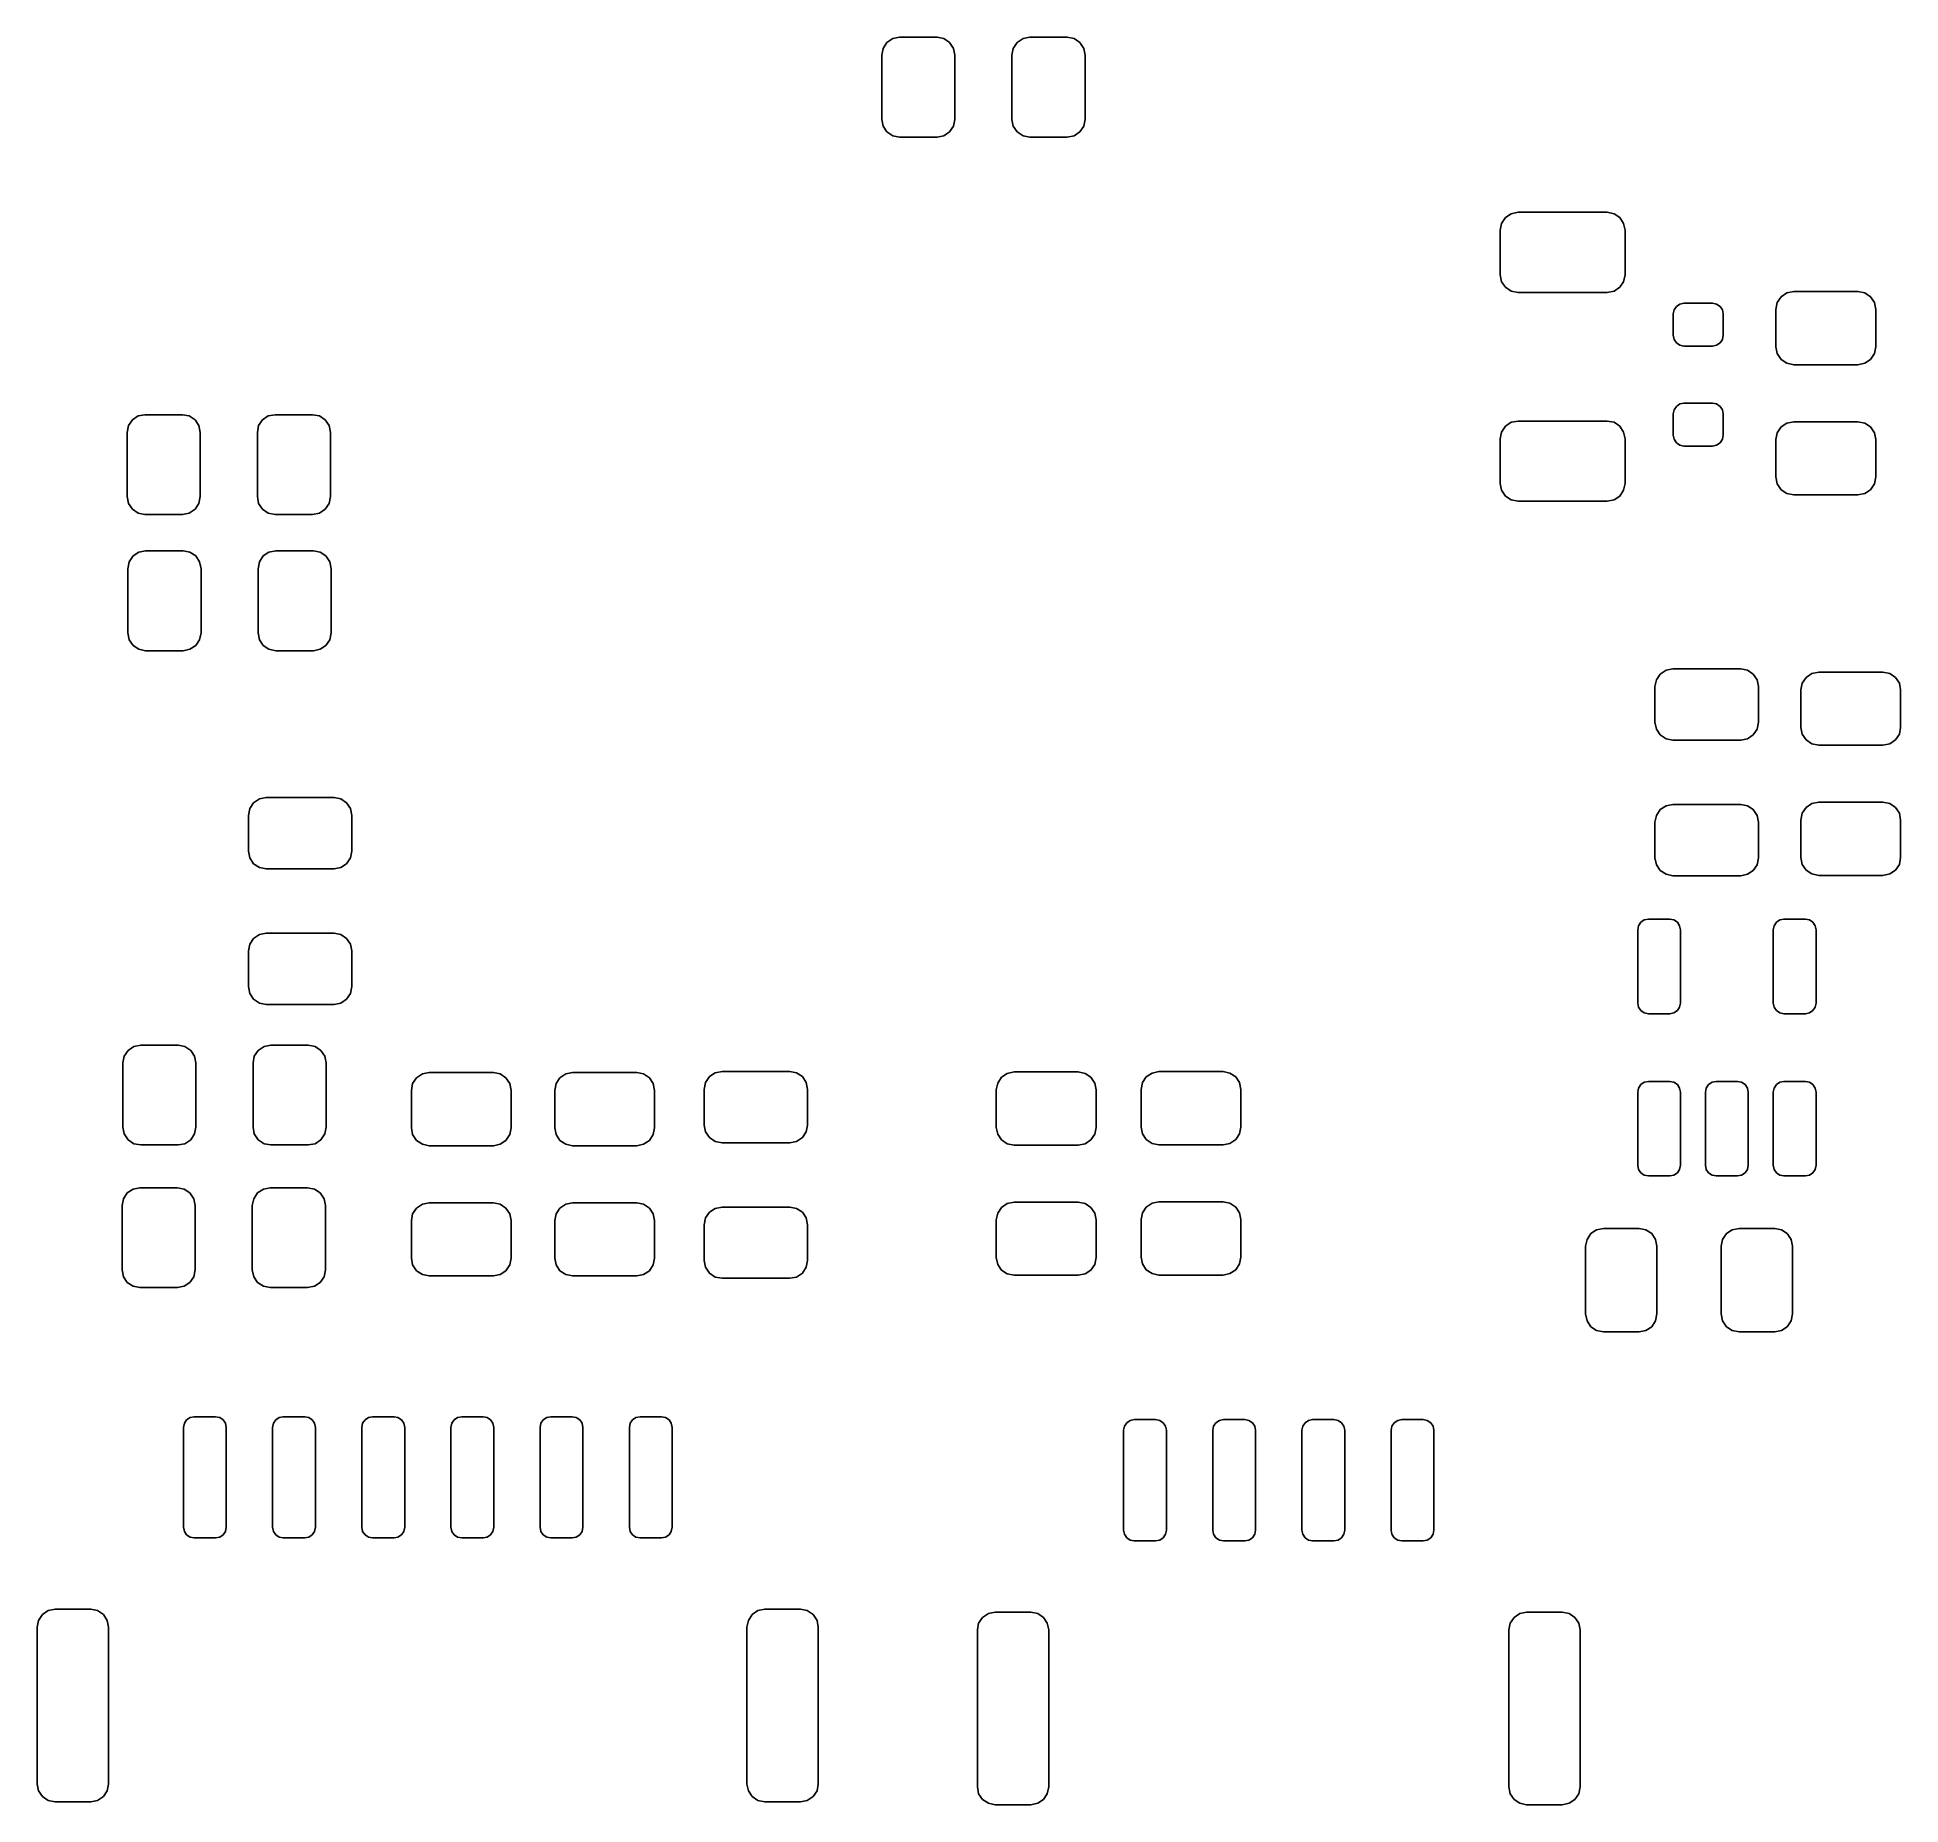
# Model space of a CAD drawing. Extents: x 4.87 to 5.9, y -4.91 to -3.94.
import ezdxf

# ---------------------------------------------------------------- set-up
doc = ezdxf.new("R2010")
doc.units = 0
doc.header["$MEASUREMENT"] = 0
doc.layers.add('BLACK', color=7, linetype='CONTINUOUS')

msp = doc.modelspace()

# ---------------------------------------------------------------- linework, layer by layer
at = {"layer": 'BLACK', "linetype": 'CONTINUOUS'}
for p, q in [((5.3409, -3.9393), (5.3447, -3.9386)), ((5.3447, -3.9386), (5.3654, -3.9386)), ((5.3654, -3.9386), (5.3691, -3.9393)), ((5.4128, -3.9393), (5.4165, -3.9386)), ((5.4165, -3.9386), (5.4372, -3.9386)), ((5.4372, -3.9386), (5.441, -3.9393)), ((5.3348, -3.9484), (5.3356, -3.9447)), ((5.3348, -3.9839), (5.3348, -3.9484)), ((5.3356, -3.9447), (5.3377, -3.9415)), ((5.3377, -3.9415), (5.3409, -3.9393)), ((5.3691, -3.9393), (5.3723, -3.9415)), ((5.3723, -3.9415), (5.3744, -3.9447)), ((5.3744, -3.9447), (5.3752, -3.9484)), ((5.3752, -3.9484), (5.3752, -3.9839)), ((5.4067, -3.9484), (5.4074, -3.9447)), ((5.4067, -3.9839), (5.4067, -3.9484)), ((5.4074, -3.9447), (5.4096, -3.9415)), ((5.4096, -3.9415), (5.4128, -3.9393)), ((5.441, -3.9393), (5.4442, -3.9415)), ((5.4442, -3.9415), (5.4463, -3.9447)), ((5.4463, -3.9447), (5.447, -3.9484)), ((5.447, -3.9484), (5.447, -3.9839)), ((5.3356, -3.9876), (5.3348, -3.9839)), ((5.3377, -3.9908), (5.3356, -3.9876)), ((5.3744, -3.9876), (5.3723, -3.9908)), ((5.3752, -3.9839), (5.3744, -3.9876)), ((5.4074, -3.9876), (5.4067, -3.9839)), ((5.4096, -3.9908), (5.4074, -3.9876)), ((5.4463, -3.9876), (5.4442, -3.9908)), ((5.447, -3.9839), (5.4463, -3.9876)), ((5.3409, -3.993), (5.3377, -3.9908)), ((5.3447, -3.9937), (5.3409, -3.993)), ((5.3654, -3.9937), (5.3447, -3.9937)), ((5.3691, -3.993), (5.3654, -3.9937)), ((5.3723, -3.9908), (5.3691, -3.993)), ((5.4128, -3.993), (5.4096, -3.9908)), ((5.4165, -3.9937), (5.4128, -3.993)), ((5.4372, -3.9937), (5.4165, -3.9937)), ((5.441, -3.993), (5.4372, -3.9937)), ((5.4442, -3.9908), (5.441, -3.993)), ((5.6762, -4.0451), (5.6769, -4.0413)), ((5.6769, -4.0413), (5.6791, -4.0381)), ((5.6791, -4.0381), (5.6823, -4.036)), ((5.6823, -4.036), (5.686, -4.0352)), ((5.686, -4.0352), (5.7352, -4.0352)), ((5.7352, -4.0352), (5.739, -4.036)), ((5.739, -4.036), (5.7422, -4.0381)), ((5.7422, -4.0381), (5.7443, -4.0413)), ((5.7443, -4.0413), (5.7451, -4.0451)), ((5.6762, -4.0697), (5.6762, -4.0451)), ((5.7451, -4.0451), (5.7451, -4.0697)), ((5.6769, -4.0735), (5.6762, -4.0697)), ((5.7451, -4.0697), (5.7443, -4.0735)), ((5.6791, -4.0766), (5.6769, -4.0735)), ((5.6823, -4.0788), (5.6791, -4.0766)), ((5.686, -4.0795), (5.6823, -4.0788)), ((5.7352, -4.0795), (5.686, -4.0795)), ((5.739, -4.0788), (5.7352, -4.0795)), ((5.7422, -4.0766), (5.739, -4.0788)), ((5.7443, -4.0735), (5.7422, -4.0766)), ((5.8291, -4.085), (5.8312, -4.0818)), ((5.8312, -4.0818), (5.8344, -4.0797)), ((5.8344, -4.0797), (5.8382, -4.0789)), ((5.8382, -4.0789), (5.8736, -4.0789)), ((5.8736, -4.0789), (5.8774, -4.0797)), ((5.8774, -4.0797), (5.8806, -4.0818)), ((5.8806, -4.0818), (5.8827, -4.085)), ((5.7717, -4.0913), (5.7721, -4.0891)), ((5.7717, -4.1031), (5.7717, -4.0913)), ((5.7721, -4.0891), (5.7734, -4.0872)), ((5.7734, -4.0872), (5.7753, -4.0859)), ((5.7753, -4.0859), (5.7776, -4.0854)), ((5.7776, -4.0854), (5.7933, -4.0854)), ((5.7933, -4.0854), (5.7956, -4.0859)), ((5.7956, -4.0859), (5.7975, -4.0872)), ((5.7975, -4.0872), (5.7988, -4.0891)), ((5.7988, -4.0891), (5.7992, -4.0913)), ((5.7992, -4.0913), (5.7992, -4.1031)), ((5.8283, -4.0888), (5.8291, -4.085)), ((5.8283, -4.1094), (5.8283, -4.0888)), ((5.8827, -4.085), (5.8835, -4.0888)), ((5.8835, -4.0888), (5.8835, -4.1094)), ((5.7721, -4.1054), (5.7717, -4.1031)), ((5.7992, -4.1031), (5.7988, -4.1054)), ((5.7734, -4.1073), (5.7721, -4.1054)), ((5.7753, -4.1086), (5.7734, -4.1073)), ((5.7776, -4.1091), (5.7753, -4.1086)), ((5.7933, -4.1091), (5.7776, -4.1091)), ((5.7956, -4.1086), (5.7933, -4.1091)), ((5.7975, -4.1073), (5.7956, -4.1086)), ((5.7988, -4.1054), (5.7975, -4.1073)), ((5.8291, -4.1132), (5.8283, -4.1094)), ((5.8312, -4.1164), (5.8291, -4.1132)), ((5.8827, -4.1132), (5.8806, -4.1164)), ((5.8835, -4.1094), (5.8827, -4.1132)), ((5.8344, -4.1185), (5.8312, -4.1164)), ((5.8382, -4.1193), (5.8344, -4.1185)), ((5.8736, -4.1193), (5.8382, -4.1193)), ((5.8774, -4.1185), (5.8736, -4.1193)), ((5.8806, -4.1164), (5.8774, -4.1185)), ((5.7717, -4.1465), (5.7721, -4.1442)), ((5.7721, -4.1442), (5.7734, -4.1423)), ((5.7734, -4.1423), (5.7753, -4.141)), ((5.7753, -4.141), (5.7776, -4.1406)), ((5.7776, -4.1406), (5.7933, -4.1406)), ((5.7933, -4.1406), (5.7956, -4.141)), ((5.7956, -4.141), (5.7975, -4.1423)), ((5.7975, -4.1423), (5.7988, -4.1442)), ((5.7988, -4.1442), (5.7992, -4.1465)), ((4.9183, -4.1567), (4.9191, -4.1529)), ((4.9191, -4.1529), (4.9212, -4.1497)), ((4.9212, -4.1497), (4.9244, -4.1476)), ((4.9244, -4.1476), (4.9281, -4.1469)), ((4.9281, -4.1469), (4.9488, -4.1469)), ((4.9488, -4.1469), (4.9526, -4.1476)), ((4.9526, -4.1476), (4.9558, -4.1497)), ((4.9558, -4.1497), (4.9579, -4.1529)), ((4.9579, -4.1529), (4.9587, -4.1567)), ((4.9902, -4.1567), (4.9909, -4.1529)), ((4.9909, -4.1529), (4.993, -4.1497)), ((4.993, -4.1497), (4.9962, -4.1476)), ((4.9962, -4.1476), (5, -4.1469)), ((5, -4.1469), (5.0207, -4.1469)), ((5.0207, -4.1469), (5.0244, -4.1476)), ((5.0244, -4.1476), (5.0276, -4.1497)), ((5.0276, -4.1497), (5.0298, -4.1529)), ((5.0298, -4.1529), (5.0305, -4.1567)), ((5.6769, -4.1565), (5.6791, -4.1533)), ((5.6791, -4.1533), (5.6823, -4.1511)), ((5.6823, -4.1511), (5.686, -4.1504)), ((5.686, -4.1504), (5.7352, -4.1504)), ((5.7352, -4.1504), (5.739, -4.1511)), ((5.739, -4.1511), (5.7422, -4.1533)), ((5.7422, -4.1533), (5.7443, -4.1565)), ((5.7717, -4.1583), (5.7717, -4.1465)), ((5.7992, -4.1465), (5.7992, -4.1583)), ((5.8291, -4.1569), (5.8312, -4.1537)), ((5.8312, -4.1537), (5.8344, -4.1515)), ((5.8344, -4.1515), (5.8382, -4.1508)), ((5.8382, -4.1508), (5.8736, -4.1508)), ((5.8736, -4.1508), (5.8774, -4.1515)), ((5.8774, -4.1515), (5.8806, -4.1537)), ((5.8806, -4.1537), (5.8827, -4.1569)), ((4.9183, -4.1921), (4.9183, -4.1567)), ((4.9587, -4.1567), (4.9587, -4.1921)), ((4.9902, -4.1921), (4.9902, -4.1567)), ((5.0305, -4.1567), (5.0305, -4.1921)), ((5.6762, -4.1602), (5.6769, -4.1565)), ((5.6762, -4.1848), (5.6762, -4.1602)), ((5.7443, -4.1565), (5.7451, -4.1602)), ((5.7451, -4.1602), (5.7451, -4.1848)), ((5.7721, -4.1605), (5.7717, -4.1583)), ((5.7734, -4.1624), (5.7721, -4.1605)), ((5.7753, -4.1637), (5.7734, -4.1624)), ((5.7776, -4.1642), (5.7753, -4.1637)), ((5.7933, -4.1642), (5.7776, -4.1642)), ((5.7956, -4.1637), (5.7933, -4.1642)), ((5.7975, -4.1624), (5.7956, -4.1637)), ((5.7988, -4.1605), (5.7975, -4.1624)), ((5.7992, -4.1583), (5.7988, -4.1605)), ((5.8283, -4.1606), (5.8291, -4.1569)), ((5.8283, -4.1813), (5.8283, -4.1606)), ((5.8827, -4.1569), (5.8835, -4.1606)), ((5.8835, -4.1606), (5.8835, -4.1813)), ((5.6769, -4.1886), (5.6762, -4.1848)), ((5.7451, -4.1848), (5.7443, -4.1886)), ((5.8291, -4.1851), (5.8283, -4.1813)), ((5.8312, -4.1883), (5.8291, -4.1851)), ((5.8827, -4.1851), (5.8806, -4.1883)), ((5.8835, -4.1813), (5.8827, -4.1851)), ((4.9191, -4.1959), (4.9183, -4.1921)), ((4.9212, -4.1991), (4.9191, -4.1959)), ((4.9579, -4.1959), (4.9558, -4.1991)), ((4.9587, -4.1921), (4.9579, -4.1959)), ((4.9909, -4.1959), (4.9902, -4.1921)), ((4.993, -4.1991), (4.9909, -4.1959)), ((5.0298, -4.1959), (5.0276, -4.1991)), ((5.0305, -4.1921), (5.0298, -4.1959)), ((5.6791, -4.1918), (5.6769, -4.1886)), ((5.6823, -4.1939), (5.6791, -4.1918)), ((5.686, -4.1947), (5.6823, -4.1939)), ((5.7352, -4.1947), (5.686, -4.1947)), ((5.739, -4.1939), (5.7352, -4.1947)), ((5.7422, -4.1918), (5.739, -4.1939)), ((5.7443, -4.1886), (5.7422, -4.1918)), ((5.8344, -4.1904), (5.8312, -4.1883)), ((5.8382, -4.1911), (5.8344, -4.1904)), ((5.8736, -4.1911), (5.8382, -4.1911)), ((5.8774, -4.1904), (5.8736, -4.1911)), ((5.8806, -4.1883), (5.8774, -4.1904)), ((4.9244, -4.2012), (4.9212, -4.1991)), ((4.9281, -4.202), (4.9244, -4.2012)), ((4.9488, -4.202), (4.9281, -4.202)), ((4.9526, -4.2012), (4.9488, -4.202)), ((4.9558, -4.1991), (4.9526, -4.2012)), ((4.9962, -4.2012), (4.993, -4.1991)), ((5, -4.202), (4.9962, -4.2012)), ((5.0207, -4.202), (5, -4.202)), ((5.0244, -4.2012), (5.0207, -4.202)), ((5.0276, -4.1991), (5.0244, -4.2012)), ((4.9195, -4.2281), (4.9216, -4.2249)), ((4.9216, -4.2249), (4.9248, -4.2228)), ((4.9248, -4.2228), (4.9285, -4.222)), ((4.9285, -4.222), (4.9492, -4.222)), ((4.9492, -4.222), (4.953, -4.2228)), ((4.953, -4.2228), (4.9562, -4.2249)), ((4.9562, -4.2249), (4.9583, -4.2281)), ((4.9913, -4.2281), (4.9934, -4.2249)), ((4.9934, -4.2249), (4.9966, -4.2228)), ((4.9966, -4.2228), (5.0004, -4.222)), ((5.0004, -4.222), (5.0211, -4.222)), ((5.0211, -4.222), (5.0248, -4.2228)), ((5.0248, -4.2228), (5.028, -4.2249)), ((5.028, -4.2249), (5.0302, -4.2281)), ((4.9187, -4.2319), (4.9195, -4.2281)), ((4.9187, -4.2673), (4.9187, -4.2319)), ((4.9583, -4.2281), (4.9591, -4.2319)), ((4.9591, -4.2319), (4.9591, -4.2673)), ((4.9906, -4.2319), (4.9913, -4.2281)), ((4.9906, -4.2673), (4.9906, -4.2319)), ((5.0302, -4.2281), (5.0309, -4.2319)), ((5.0309, -4.2319), (5.0309, -4.2673)), ((4.9195, -4.2711), (4.9187, -4.2673)), ((4.9591, -4.2673), (4.9583, -4.2711)), ((4.9913, -4.2711), (4.9906, -4.2673)), ((5.0309, -4.2673), (5.0302, -4.2711)), ((4.9216, -4.2743), (4.9195, -4.2711)), ((4.9248, -4.2764), (4.9216, -4.2743)), ((4.9285, -4.2772), (4.9248, -4.2764)), ((4.9492, -4.2772), (4.9285, -4.2772)), ((4.953, -4.2764), (4.9492, -4.2772)), ((4.9562, -4.2743), (4.953, -4.2764)), ((4.9583, -4.2711), (4.9562, -4.2743)), ((4.9934, -4.2743), (4.9913, -4.2711)), ((4.9966, -4.2764), (4.9934, -4.2743)), ((5.0004, -4.2772), (4.9966, -4.2764)), ((5.0211, -4.2772), (5.0004, -4.2772)), ((5.0248, -4.2764), (5.0211, -4.2772)), ((5.028, -4.2743), (5.0248, -4.2764)), ((5.0302, -4.2711), (5.028, -4.2743)), ((5.7645, -4.2901), (5.7677, -4.288)), ((5.7677, -4.288), (5.7715, -4.2872)), ((5.7715, -4.2872), (5.8089, -4.2872)), ((5.8089, -4.2872), (5.8126, -4.288)), ((5.8126, -4.288), (5.8158, -4.2901)), ((5.8482, -4.2897), (5.852, -4.289)), ((5.852, -4.289), (5.8874, -4.289)), ((5.8874, -4.289), (5.8912, -4.2897)), ((5.7616, -4.297), (5.7624, -4.2933)), ((5.7616, -4.3167), (5.7616, -4.297)), ((5.7624, -4.2933), (5.7645, -4.2901)), ((5.8158, -4.2901), (5.818, -4.2933)), ((5.818, -4.2933), (5.8187, -4.297)), ((5.8187, -4.297), (5.8187, -4.3167)), ((5.8421, -4.2988), (5.8429, -4.2951)), ((5.8421, -4.3195), (5.8421, -4.2988)), ((5.8429, -4.2951), (5.845, -4.2919)), ((5.845, -4.2919), (5.8482, -4.2897)), ((5.8912, -4.2897), (5.8944, -4.2919)), ((5.8944, -4.2919), (5.8965, -4.2951)), ((5.8965, -4.2951), (5.8972, -4.2988)), ((5.8972, -4.2988), (5.8972, -4.3195)), ((5.7624, -4.3205), (5.7616, -4.3167)), ((5.8187, -4.3167), (5.818, -4.3205)), ((5.8429, -4.3233), (5.8421, -4.3195)), ((5.8972, -4.3195), (5.8965, -4.3233)), ((5.7645, -4.3237), (5.7624, -4.3205)), ((5.7677, -4.3258), (5.7645, -4.3237)), ((5.7715, -4.3266), (5.7677, -4.3258)), ((5.8089, -4.3266), (5.7715, -4.3266)), ((5.8126, -4.3258), (5.8089, -4.3266)), ((5.8158, -4.3237), (5.8126, -4.3258)), ((5.818, -4.3205), (5.8158, -4.3237)), ((5.845, -4.3264), (5.8429, -4.3233)), ((5.8482, -4.3286), (5.845, -4.3264)), ((5.852, -4.3293), (5.8482, -4.3286)), ((5.8874, -4.3293), (5.852, -4.3293)), ((5.8912, -4.3286), (5.8874, -4.3293)), ((5.8944, -4.3264), (5.8912, -4.3286)), ((5.8965, -4.3233), (5.8944, -4.3264)), ((4.9881, -4.3612), (4.9913, -4.359)), ((4.9913, -4.359), (4.9951, -4.3583)), ((4.9951, -4.3583), (5.0325, -4.3583)), ((5.0325, -4.3583), (5.0362, -4.359)), ((5.0362, -4.359), (5.0394, -4.3612)), ((5.8482, -4.3616), (5.852, -4.3608)), ((5.852, -4.3608), (5.8874, -4.3608)), ((5.8874, -4.3608), (5.8912, -4.3616)), ((4.9852, -4.3681), (4.986, -4.3643)), ((4.9852, -4.3878), (4.9852, -4.3681)), ((4.986, -4.3643), (4.9881, -4.3612)), ((5.0394, -4.3612), (5.0416, -4.3643)), ((5.0416, -4.3643), (5.0423, -4.3681)), ((5.0423, -4.3681), (5.0423, -4.3878)), ((5.7616, -4.3719), (5.7624, -4.3681)), ((5.7624, -4.3681), (5.7645, -4.3649)), ((5.7645, -4.3649), (5.7677, -4.3628)), ((5.7677, -4.3628), (5.7715, -4.362)), ((5.7715, -4.362), (5.8089, -4.362)), ((5.8089, -4.362), (5.8126, -4.3628)), ((5.8126, -4.3628), (5.8158, -4.3649)), ((5.8158, -4.3649), (5.818, -4.3681)), ((5.818, -4.3681), (5.8187, -4.3719)), ((5.8421, -4.3707), (5.8429, -4.3669)), ((5.8421, -4.3913), (5.8421, -4.3707)), ((5.8429, -4.3669), (5.845, -4.3637)), ((5.845, -4.3637), (5.8482, -4.3616)), ((5.8912, -4.3616), (5.8944, -4.3637)), ((5.8944, -4.3637), (5.8965, -4.3669)), ((5.8965, -4.3669), (5.8972, -4.3707)), ((5.8972, -4.3707), (5.8972, -4.3913)), ((5.7616, -4.3915), (5.7616, -4.3719)), ((5.8187, -4.3719), (5.8187, -4.3915)), ((4.986, -4.3916), (4.9852, -4.3878)), ((4.9881, -4.3948), (4.986, -4.3916)), ((5.0416, -4.3916), (5.0394, -4.3948)), ((5.0423, -4.3878), (5.0416, -4.3916)), ((5.7624, -4.3953), (5.7616, -4.3915)), ((5.8187, -4.3915), (5.818, -4.3953)), ((5.8429, -4.3951), (5.8421, -4.3913)), ((5.8972, -4.3913), (5.8965, -4.3951)), ((4.9913, -4.3969), (4.9881, -4.3948)), ((4.9951, -4.3976), (4.9913, -4.3969)), ((5.0325, -4.3976), (4.9951, -4.3976)), ((5.0362, -4.3969), (5.0325, -4.3976)), ((5.0394, -4.3948), (5.0362, -4.3969)), ((5.7645, -4.3985), (5.7624, -4.3953)), ((5.7677, -4.4006), (5.7645, -4.3985)), ((5.7715, -4.4014), (5.7677, -4.4006)), ((5.8089, -4.4014), (5.7715, -4.4014)), ((5.8126, -4.4006), (5.8089, -4.4014)), ((5.8158, -4.3985), (5.8126, -4.4006)), ((5.818, -4.3953), (5.8158, -4.3985)), ((5.845, -4.3983), (5.8429, -4.3951)), ((5.8482, -4.4004), (5.845, -4.3983)), ((5.852, -4.4012), (5.8482, -4.4004)), ((5.8874, -4.4012), (5.852, -4.4012)), ((5.8912, -4.4004), (5.8874, -4.4012)), ((5.8944, -4.3983), (5.8912, -4.4004)), ((5.8965, -4.3951), (5.8944, -4.3983)), ((5.7521, -4.4313), (5.7525, -4.429)), ((5.7521, -4.4717), (5.7521, -4.4313)), ((5.7525, -4.429), (5.7538, -4.4271)), ((5.7538, -4.4271), (5.7557, -4.4258)), ((5.7557, -4.4258), (5.758, -4.4254)), ((5.758, -4.4254), (5.7698, -4.4254)), ((5.7698, -4.4254), (5.772, -4.4258)), ((5.772, -4.4258), (5.774, -4.4271)), ((5.774, -4.4271), (5.7752, -4.429)), ((5.7752, -4.429), (5.7757, -4.4313)), ((5.7757, -4.4313), (5.7757, -4.4717)), ((5.8269, -4.4313), (5.8273, -4.429)), ((5.8269, -4.4717), (5.8269, -4.4313)), ((5.8273, -4.429), (5.8286, -4.4271)), ((5.8286, -4.4271), (5.8305, -4.4258)), ((5.8305, -4.4258), (5.8328, -4.4254)), ((5.8328, -4.4254), (5.8446, -4.4254)), ((5.8446, -4.4254), (5.8468, -4.4258)), ((5.8468, -4.4258), (5.8488, -4.4271)), ((5.8488, -4.4271), (5.85, -4.429)), ((5.85, -4.429), (5.8505, -4.4313)), ((5.8505, -4.4313), (5.8505, -4.4717)), ((4.9852, -4.4429), (4.986, -4.4391)), ((4.9852, -4.4626), (4.9852, -4.4429)), ((4.986, -4.4391), (4.9881, -4.436)), ((4.9881, -4.436), (4.9913, -4.4338)), ((4.9913, -4.4338), (4.9951, -4.4331)), ((4.9951, -4.4331), (5.0325, -4.4331)), ((5.0325, -4.4331), (5.0362, -4.4338)), ((5.0362, -4.4338), (5.0394, -4.436)), ((5.0394, -4.436), (5.0416, -4.4391)), ((5.0416, -4.4391), (5.0423, -4.4429)), ((5.0423, -4.4429), (5.0423, -4.4626)), ((4.986, -4.4664), (4.9852, -4.4626)), ((5.0423, -4.4626), (5.0416, -4.4664)), ((4.9881, -4.4696), (4.986, -4.4664)), ((4.9913, -4.4717), (4.9881, -4.4696)), ((4.9951, -4.4724), (4.9913, -4.4717)), ((5.0325, -4.4724), (4.9951, -4.4724)), ((5.0362, -4.4717), (5.0325, -4.4724)), ((5.0394, -4.4696), (5.0362, -4.4717)), ((5.0416, -4.4664), (5.0394, -4.4696)), ((5.7525, -4.4739), (5.7521, -4.4717)), ((5.7538, -4.4758), (5.7525, -4.4739)), ((5.7752, -4.4739), (5.774, -4.4758)), ((5.7757, -4.4717), (5.7752, -4.4739)), ((5.8273, -4.4739), (5.8269, -4.4717)), ((5.8286, -4.4758), (5.8273, -4.4739)), ((5.85, -4.4739), (5.8488, -4.4758)), ((5.8505, -4.4717), (5.85, -4.4739)), ((5.7557, -4.4771), (5.7538, -4.4758)), ((5.758, -4.4776), (5.7557, -4.4771)), ((5.7698, -4.4776), (5.758, -4.4776)), ((5.772, -4.4771), (5.7698, -4.4776)), ((5.774, -4.4758), (5.772, -4.4771)), ((5.8305, -4.4771), (5.8286, -4.4758)), ((5.8328, -4.4776), (5.8305, -4.4771)), ((5.8446, -4.4776), (5.8328, -4.4776)), ((5.8468, -4.4771), (5.8446, -4.4776)), ((5.8488, -4.4758), (5.8468, -4.4771)), ((4.9159, -4.5047), (4.9167, -4.501)), ((4.9159, -4.5402), (4.9159, -4.5047)), ((4.9167, -4.501), (4.9188, -4.4978)), ((4.9188, -4.4978), (4.922, -4.4956)), ((4.922, -4.4956), (4.9258, -4.4949)), ((4.9258, -4.4949), (4.9465, -4.4949)), ((4.9465, -4.4949), (4.9502, -4.4956)), ((4.9502, -4.4956), (4.9534, -4.4978)), ((4.9534, -4.4978), (4.9555, -4.501)), ((4.9555, -4.501), (4.9563, -4.5047)), ((4.9563, -4.5047), (4.9563, -4.5402)), ((4.9878, -4.5047), (4.9885, -4.501)), ((4.9878, -4.5402), (4.9878, -4.5047)), ((4.9885, -4.501), (4.9907, -4.4978)), ((4.9907, -4.4978), (4.9939, -4.4956)), ((4.9939, -4.4956), (4.9976, -4.4949)), ((4.9976, -4.4949), (5.0183, -4.4949)), ((5.0183, -4.4949), (5.0221, -4.4956)), ((5.0221, -4.4956), (5.0253, -4.4978)), ((5.0253, -4.4978), (5.0274, -4.501)), ((5.0274, -4.501), (5.0281, -4.5047)), ((5.0281, -4.5047), (5.0281, -4.5402)), ((5.0759, -4.5161), (5.0781, -4.5129)), ((5.0781, -4.5129), (5.0813, -4.5108)), ((5.0813, -4.5108), (5.085, -4.51)), ((5.085, -4.51), (5.1205, -4.51)), ((5.1205, -4.51), (5.1242, -4.5108)), ((5.1242, -4.5108), (5.1274, -4.5129)), ((5.1274, -4.5129), (5.1296, -4.5161)), ((5.1551, -4.5161), (5.1572, -4.5129)), ((5.1572, -4.5129), (5.1604, -4.5108)), ((5.1604, -4.5108), (5.1642, -4.51)), ((5.1642, -4.51), (5.1996, -4.51)), ((5.1996, -4.51), (5.2034, -4.5108)), ((5.2034, -4.5108), (5.2066, -4.5129)), ((5.2066, -4.5129), (5.2087, -4.5161)), ((5.2376, -4.5155), (5.2397, -4.5123)), ((5.2397, -4.5123), (5.2429, -4.5102)), ((5.2429, -4.5102), (5.2467, -4.5094)), ((5.2467, -4.5094), (5.2841, -4.5094)), ((5.2841, -4.5094), (5.2878, -4.5102)), ((5.2878, -4.5102), (5.291, -4.5123)), ((5.291, -4.5123), (5.2931, -4.5155)), ((5.3988, -4.5158), (5.4009, -4.5126)), ((5.4009, -4.5126), (5.4041, -4.5105)), ((5.4041, -4.5105), (5.4079, -4.5097)), ((5.4079, -4.5097), (5.4433, -4.5097)), ((5.4433, -4.5097), (5.4471, -4.5105)), ((5.4471, -4.5105), (5.4503, -4.5126)), ((5.4503, -4.5126), (5.4524, -4.5158)), ((5.4787, -4.5156), (5.4808, -4.5124)), ((5.4808, -4.5124), (5.484, -4.5103)), ((5.484, -4.5103), (5.4878, -4.5095)), ((5.4878, -4.5095), (5.5232, -4.5095)), ((5.5232, -4.5095), (5.527, -4.5103)), ((5.527, -4.5103), (5.5302, -4.5124)), ((5.5302, -4.5124), (5.5323, -4.5156)), ((5.7557, -4.5154), (5.758, -4.515)), ((5.758, -4.515), (5.7698, -4.515)), ((5.7698, -4.515), (5.772, -4.5154)), ((5.7931, -4.5154), (5.7954, -4.515)), ((5.7954, -4.515), (5.8072, -4.515)), ((5.8072, -4.515), (5.8094, -4.5154)), ((5.8305, -4.5154), (5.8328, -4.515)), ((5.8328, -4.515), (5.8446, -4.515)), ((5.8446, -4.515), (5.8468, -4.5154)), ((5.0752, -4.5199), (5.0759, -4.5161)), ((5.0752, -4.5406), (5.0752, -4.5199)), ((5.1296, -4.5161), (5.1303, -4.5199)), ((5.1303, -4.5199), (5.1303, -4.5406)), ((5.1543, -4.5199), (5.1551, -4.5161)), ((5.1543, -4.5406), (5.1543, -4.5199)), ((5.2087, -4.5161), (5.2094, -4.5199)), ((5.2094, -4.5199), (5.2094, -4.5406)), ((5.2368, -4.5193), (5.2376, -4.5155)), ((5.2368, -4.539), (5.2368, -4.5193)), ((5.2931, -4.5155), (5.2939, -4.5193)), ((5.2939, -4.5193), (5.2939, -4.539)), ((5.398, -4.5196), (5.3988, -4.5158)), ((5.398, -4.5403), (5.398, -4.5196)), ((5.4524, -4.5158), (5.4531, -4.5196)), ((5.4531, -4.5196), (5.4531, -4.5403)), ((5.478, -4.5194), (5.4787, -4.5156)), ((5.478, -4.5401), (5.478, -4.5194)), ((5.5323, -4.5156), (5.5331, -4.5194)), ((5.5331, -4.5194), (5.5331, -4.5401)), ((5.7521, -4.5209), (5.7525, -4.5186)), ((5.7521, -4.5612), (5.7521, -4.5209)), ((5.7525, -4.5186), (5.7538, -4.5167)), ((5.7538, -4.5167), (5.7557, -4.5154)), ((5.772, -4.5154), (5.774, -4.5167)), ((5.774, -4.5167), (5.7752, -4.5186)), ((5.7752, -4.5186), (5.7757, -4.5209)), ((5.7757, -4.5209), (5.7757, -4.5612)), ((5.7895, -4.5209), (5.7899, -4.5186)), ((5.7895, -4.5612), (5.7895, -4.5209)), ((5.7899, -4.5186), (5.7912, -4.5167)), ((5.7912, -4.5167), (5.7931, -4.5154)), ((5.8094, -4.5154), (5.8114, -4.5167)), ((5.8114, -4.5167), (5.8126, -4.5186)), ((5.8126, -4.5186), (5.8131, -4.5209)), ((5.8131, -4.5209), (5.8131, -4.5612)), ((5.8269, -4.5209), (5.8273, -4.5186)), ((5.8269, -4.5612), (5.8269, -4.5209)), ((5.8273, -4.5186), (5.8286, -4.5167)), ((5.8286, -4.5167), (5.8305, -4.5154)), ((5.8468, -4.5154), (5.8488, -4.5167)), ((5.8488, -4.5167), (5.85, -4.5186)), ((5.85, -4.5186), (5.8505, -4.5209)), ((5.8505, -4.5209), (5.8505, -4.5612)), ((4.9167, -4.5439), (4.9159, -4.5402)), ((4.9188, -4.5471), (4.9167, -4.5439)), ((4.9555, -4.5439), (4.9534, -4.5471)), ((4.9563, -4.5402), (4.9555, -4.5439)), ((4.9885, -4.5439), (4.9878, -4.5402)), ((4.9907, -4.5471), (4.9885, -4.5439)), ((5.0274, -4.5439), (5.0253, -4.5471)), ((5.0281, -4.5402), (5.0274, -4.5439)), ((5.0759, -4.5443), (5.0752, -4.5406)), ((5.0781, -4.5475), (5.0759, -4.5443)), ((5.1296, -4.5443), (5.1274, -4.5475)), ((5.1303, -4.5406), (5.1296, -4.5443)), ((5.1551, -4.5443), (5.1543, -4.5406)), ((5.1572, -4.5475), (5.1551, -4.5443)), ((5.2087, -4.5443), (5.2066, -4.5475)), ((5.2094, -4.5406), (5.2087, -4.5443)), ((5.2376, -4.5427), (5.2368, -4.539)), ((5.2397, -4.5459), (5.2376, -4.5427)), ((5.2429, -4.5481), (5.2397, -4.5459)), ((5.291, -4.5459), (5.2878, -4.5481)), ((5.2931, -4.5427), (5.291, -4.5459)), ((5.2939, -4.539), (5.2931, -4.5427)), ((5.3988, -4.544), (5.398, -4.5403)), ((5.4009, -4.5472), (5.3988, -4.544)), ((5.4524, -4.544), (5.4503, -4.5472)), ((5.4531, -4.5403), (5.4524, -4.544)), ((5.4787, -4.5438), (5.478, -4.5401)), ((5.4808, -4.547), (5.4787, -4.5438)), ((5.5323, -4.5438), (5.5302, -4.547)), ((5.5331, -4.5401), (5.5323, -4.5438)), ((4.922, -4.5493), (4.9188, -4.5471)), ((4.9258, -4.55), (4.922, -4.5493)), ((4.9465, -4.55), (4.9258, -4.55)), ((4.9502, -4.5493), (4.9465, -4.55)), ((4.9534, -4.5471), (4.9502, -4.5493)), ((4.9939, -4.5493), (4.9907, -4.5471)), ((4.9976, -4.55), (4.9939, -4.5493)), ((5.0183, -4.55), (4.9976, -4.55)), ((5.0221, -4.5493), (5.0183, -4.55)), ((5.0253, -4.5471), (5.0221, -4.5493)), ((5.0813, -4.5496), (5.0781, -4.5475)), ((5.085, -4.5504), (5.0813, -4.5496)), ((5.1205, -4.5504), (5.085, -4.5504)), ((5.1242, -4.5496), (5.1205, -4.5504)), ((5.1274, -4.5475), (5.1242, -4.5496)), ((5.1604, -4.5496), (5.1572, -4.5475)), ((5.1642, -4.5504), (5.1604, -4.5496)), ((5.1996, -4.5504), (5.1642, -4.5504)), ((5.2034, -4.5496), (5.1996, -4.5504)), ((5.2066, -4.5475), (5.2034, -4.5496)), ((5.2467, -4.5488), (5.2429, -4.5481)), ((5.2841, -4.5488), (5.2467, -4.5488)), ((5.2878, -4.5481), (5.2841, -4.5488)), ((5.4041, -4.5493), (5.4009, -4.5472)), ((5.4079, -4.5501), (5.4041, -4.5493)), ((5.4433, -4.5501), (5.4079, -4.5501)), ((5.4471, -4.5493), (5.4433, -4.5501)), ((5.4503, -4.5472), (5.4471, -4.5493)), ((5.484, -4.5492), (5.4808, -4.547)), ((5.4878, -4.5499), (5.484, -4.5492)), ((5.5232, -4.5499), (5.4878, -4.5499)), ((5.527, -4.5492), (5.5232, -4.5499)), ((5.5302, -4.547), (5.527, -4.5492)), ((5.7525, -4.5635), (5.7521, -4.5612)), ((5.7538, -4.5654), (5.7525, -4.5635)), ((5.7557, -4.5667), (5.7538, -4.5654)), ((5.758, -4.5671), (5.7557, -4.5667)), ((5.772, -4.5667), (5.7698, -4.5671)), ((5.774, -4.5654), (5.772, -4.5667)), ((5.7752, -4.5635), (5.774, -4.5654)), ((5.7757, -4.5612), (5.7752, -4.5635)), ((5.7899, -4.5635), (5.7895, -4.5612)), ((5.7912, -4.5654), (5.7899, -4.5635)), ((5.7931, -4.5667), (5.7912, -4.5654)), ((5.7954, -4.5671), (5.7931, -4.5667)), ((5.8094, -4.5667), (5.8072, -4.5671)), ((5.8114, -4.5654), (5.8094, -4.5667)), ((5.8126, -4.5635), (5.8114, -4.5654)), ((5.8131, -4.5612), (5.8126, -4.5635)), ((5.8273, -4.5635), (5.8269, -4.5612)), ((5.8286, -4.5654), (5.8273, -4.5635)), ((5.8305, -4.5667), (5.8286, -4.5654)), ((5.8328, -4.5671), (5.8305, -4.5667)), ((5.8468, -4.5667), (5.8446, -4.5671)), ((5.8488, -4.5654), (5.8468, -4.5667)), ((5.85, -4.5635), (5.8488, -4.5654)), ((5.8505, -4.5612), (5.85, -4.5635)), ((4.9163, -4.5797), (4.9184, -4.5765)), ((4.9184, -4.5765), (4.9216, -4.5744)), ((4.9216, -4.5744), (4.9254, -4.5736)), ((4.9254, -4.5736), (4.9461, -4.5736)), ((4.9461, -4.5736), (4.9498, -4.5744)), ((4.9498, -4.5744), (4.953, -4.5765)), ((4.953, -4.5765), (4.9552, -4.5797)), ((4.9882, -4.5797), (4.9903, -4.5765)), ((4.9903, -4.5765), (4.9935, -4.5744)), ((4.9935, -4.5744), (4.9972, -4.5736)), ((4.9972, -4.5736), (5.0179, -4.5736)), ((5.0179, -4.5736), (5.0217, -4.5744)), ((5.0217, -4.5744), (5.0249, -4.5765)), ((5.0249, -4.5765), (5.027, -4.5797)), ((5.7698, -4.5671), (5.758, -4.5671)), ((5.8072, -4.5671), (5.7954, -4.5671)), ((5.8446, -4.5671), (5.8328, -4.5671)), ((4.9156, -4.5835), (4.9163, -4.5797)), ((4.9156, -4.6189), (4.9156, -4.5835)), ((4.9552, -4.5797), (4.9559, -4.5835)), ((4.9559, -4.5835), (4.9559, -4.6189)), ((4.9874, -4.5835), (4.9882, -4.5797)), ((4.9874, -4.6189), (4.9874, -4.5835)), ((5.027, -4.5797), (5.0278, -4.5835)), ((5.0278, -4.5835), (5.0278, -4.6189)), ((5.0759, -4.588), (5.0781, -4.5848)), ((5.0781, -4.5848), (5.0813, -4.5826)), ((5.0813, -4.5826), (5.085, -4.5819)), ((5.085, -4.5819), (5.1205, -4.5819)), ((5.1205, -4.5819), (5.1242, -4.5826)), ((5.1242, -4.5826), (5.1274, -4.5848)), ((5.1274, -4.5848), (5.1296, -4.588)), ((5.1551, -4.588), (5.1572, -4.5848)), ((5.1572, -4.5848), (5.1604, -4.5826)), ((5.1604, -4.5826), (5.1642, -4.5819)), ((5.1642, -4.5819), (5.1996, -4.5819)), ((5.1996, -4.5819), (5.2034, -4.5826)), ((5.2034, -4.5826), (5.2066, -4.5848)), ((5.2066, -4.5848), (5.2087, -4.588)), ((5.2376, -4.5903), (5.2397, -4.5871)), ((5.2397, -4.5871), (5.2429, -4.585)), ((5.2429, -4.585), (5.2467, -4.5843)), ((5.2467, -4.5843), (5.2841, -4.5843)), ((5.2841, -4.5843), (5.2878, -4.585)), ((5.2878, -4.585), (5.291, -4.5871)), ((5.291, -4.5871), (5.2931, -4.5903)), ((5.3988, -4.5877), (5.4009, -4.5845)), ((5.4009, -4.5845), (5.4041, -4.5823)), ((5.4041, -4.5823), (5.4079, -4.5816)), ((5.4079, -4.5816), (5.4433, -4.5816)), ((5.4433, -4.5816), (5.4471, -4.5823)), ((5.4471, -4.5823), (5.4503, -4.5845)), ((5.4503, -4.5845), (5.4524, -4.5877)), ((5.4787, -4.5875), (5.4808, -4.5843)), ((5.4808, -4.5843), (5.484, -4.5821)), ((5.484, -4.5821), (5.4878, -4.5814)), ((5.4878, -4.5814), (5.5232, -4.5814)), ((5.5232, -4.5814), (5.527, -4.5821)), ((5.527, -4.5821), (5.5302, -4.5843)), ((5.5302, -4.5843), (5.5323, -4.5875)), ((5.0752, -4.5917), (5.0759, -4.588)), ((5.0752, -4.6124), (5.0752, -4.5917)), ((5.1296, -4.588), (5.1303, -4.5917)), ((5.1303, -4.5917), (5.1303, -4.6124)), ((5.1543, -4.5917), (5.1551, -4.588)), ((5.1543, -4.6124), (5.1543, -4.5917)), ((5.2087, -4.588), (5.2094, -4.5917)), ((5.2094, -4.5917), (5.2094, -4.6124)), ((5.2368, -4.5941), (5.2376, -4.5903)), ((5.2368, -4.6138), (5.2368, -4.5941)), ((5.2931, -4.5903), (5.2939, -4.5941)), ((5.2939, -4.5941), (5.2939, -4.6138)), ((5.398, -4.5914), (5.3988, -4.5877)), ((5.398, -4.6121), (5.398, -4.5914)), ((5.4524, -4.5877), (5.4531, -4.5914)), ((5.4531, -4.5914), (5.4531, -4.6121)), ((5.478, -4.5912), (5.4787, -4.5875)), ((5.478, -4.6119), (5.478, -4.5912)), ((5.5323, -4.5875), (5.5331, -4.5912)), ((5.5331, -4.5912), (5.5331, -4.6119)), ((5.7262, -4.5989), (5.7294, -4.5968)), ((5.7294, -4.5968), (5.7332, -4.5961)), ((5.7332, -4.5961), (5.7529, -4.5961)), ((5.7529, -4.5961), (5.7566, -4.5968)), ((5.7566, -4.5968), (5.7598, -4.5989)), ((5.801, -4.5989), (5.8042, -4.5968)), ((5.8042, -4.5968), (5.808, -4.5961)), ((5.808, -4.5961), (5.8277, -4.5961)), ((5.8277, -4.5961), (5.8314, -4.5968)), ((5.8314, -4.5968), (5.8346, -4.5989)), ((5.7233, -4.6059), (5.7241, -4.6021)), ((5.7233, -4.6433), (5.7233, -4.6059)), ((5.7241, -4.6021), (5.7262, -4.5989)), ((5.7598, -4.5989), (5.7619, -4.6021)), ((5.7619, -4.6021), (5.7627, -4.6059)), ((5.7627, -4.6059), (5.7627, -4.6433)), ((5.7981, -4.6059), (5.7989, -4.6021)), ((5.7981, -4.6433), (5.7981, -4.6059)), ((5.7989, -4.6021), (5.801, -4.5989)), ((5.8346, -4.5989), (5.8368, -4.6021)), ((5.8368, -4.6021), (5.8375, -4.6059)), ((5.8375, -4.6059), (5.8375, -4.6433)), ((5.0759, -4.6162), (5.0752, -4.6124)), ((5.0781, -4.6194), (5.0759, -4.6162)), ((5.1296, -4.6162), (5.1274, -4.6194)), ((5.1303, -4.6124), (5.1296, -4.6162)), ((5.1551, -4.6162), (5.1543, -4.6124)), ((5.1572, -4.6194), (5.1551, -4.6162)), ((5.2087, -4.6162), (5.2066, -4.6194)), ((5.2094, -4.6124), (5.2087, -4.6162)), ((5.2376, -4.6175), (5.2368, -4.6138)), ((5.2397, -4.6207), (5.2376, -4.6175)), ((5.2931, -4.6175), (5.291, -4.6207)), ((5.2939, -4.6138), (5.2931, -4.6175)), ((5.3988, -4.6159), (5.398, -4.6121)), ((5.4009, -4.6191), (5.3988, -4.6159)), ((5.4524, -4.6159), (5.4503, -4.6191)), ((5.4531, -4.6121), (5.4524, -4.6159)), ((5.4787, -4.6157), (5.478, -4.6119)), ((5.4808, -4.6189), (5.4787, -4.6157)), ((5.5323, -4.6157), (5.5302, -4.6189)), ((5.5331, -4.6119), (5.5323, -4.6157)), ((4.9163, -4.6227), (4.9156, -4.6189)), ((4.9184, -4.6259), (4.9163, -4.6227)), ((4.9216, -4.628), (4.9184, -4.6259)), ((4.9254, -4.6287), (4.9216, -4.628)), ((4.9498, -4.628), (4.9461, -4.6287)), ((4.953, -4.6259), (4.9498, -4.628)), ((4.9552, -4.6227), (4.953, -4.6259)), ((4.9559, -4.6189), (4.9552, -4.6227)), ((4.9882, -4.6227), (4.9874, -4.6189)), ((4.9903, -4.6259), (4.9882, -4.6227)), ((4.9935, -4.628), (4.9903, -4.6259)), ((4.9972, -4.6287), (4.9935, -4.628)), ((5.0217, -4.628), (5.0179, -4.6287)), ((5.0249, -4.6259), (5.0217, -4.628)), ((5.027, -4.6227), (5.0249, -4.6259)), ((5.0278, -4.6189), (5.027, -4.6227)), ((5.0813, -4.6215), (5.0781, -4.6194)), ((5.085, -4.6222), (5.0813, -4.6215)), ((5.1205, -4.6222), (5.085, -4.6222)), ((5.1242, -4.6215), (5.1205, -4.6222)), ((5.1274, -4.6194), (5.1242, -4.6215)), ((5.1604, -4.6215), (5.1572, -4.6194)), ((5.1642, -4.6222), (5.1604, -4.6215)), ((5.1996, -4.6222), (5.1642, -4.6222)), ((5.2034, -4.6215), (5.1996, -4.6222)), ((5.2066, -4.6194), (5.2034, -4.6215)), ((5.2429, -4.6229), (5.2397, -4.6207)), ((5.2467, -4.6236), (5.2429, -4.6229)), ((5.2841, -4.6236), (5.2467, -4.6236)), ((5.2878, -4.6229), (5.2841, -4.6236)), ((5.291, -4.6207), (5.2878, -4.6229)), ((5.4041, -4.6212), (5.4009, -4.6191)), ((5.4079, -4.6219), (5.4041, -4.6212)), ((5.4433, -4.6219), (5.4079, -4.6219)), ((5.4471, -4.6212), (5.4433, -4.6219)), ((5.4503, -4.6191), (5.4471, -4.6212)), ((5.484, -4.621), (5.4808, -4.6189)), ((5.4878, -4.6218), (5.484, -4.621)), ((5.5232, -4.6218), (5.4878, -4.6218)), ((5.527, -4.621), (5.5232, -4.6218)), ((5.5302, -4.6189), (5.527, -4.621)), ((4.9461, -4.6287), (4.9254, -4.6287)), ((5.0179, -4.6287), (4.9972, -4.6287)), ((5.7241, -4.6471), (5.7233, -4.6433)), ((5.7262, -4.6503), (5.7241, -4.6471)), ((5.7619, -4.6471), (5.7598, -4.6503)), ((5.7627, -4.6433), (5.7619, -4.6471)), ((5.7989, -4.6471), (5.7981, -4.6433)), ((5.801, -4.6503), (5.7989, -4.6471)), ((5.8368, -4.6471), (5.8346, -4.6503)), ((5.8375, -4.6433), (5.8368, -4.6471)), ((5.7294, -4.6524), (5.7262, -4.6503)), ((5.7332, -4.6531), (5.7294, -4.6524)), ((5.7529, -4.6531), (5.7332, -4.6531)), ((5.7566, -4.6524), (5.7529, -4.6531)), ((5.7598, -4.6503), (5.7566, -4.6524)), ((5.8042, -4.6524), (5.801, -4.6503)), ((5.808, -4.6531), (5.8042, -4.6524)), ((5.8277, -4.6531), (5.808, -4.6531)), ((5.8314, -4.6524), (5.8277, -4.6531)), ((5.8346, -4.6503), (5.8314, -4.6524)), ((4.9531, -4.7004), (4.9553, -4.7)), ((4.9553, -4.7), (4.9671, -4.7)), ((4.9671, -4.7), (4.9694, -4.7004)), ((5.0023, -4.7004), (5.0045, -4.7)), ((5.0045, -4.7), (5.0163, -4.7)), ((5.0163, -4.7), (5.0186, -4.7004)), ((5.0515, -4.7004), (5.0537, -4.7)), ((5.0537, -4.7), (5.0656, -4.7)), ((5.0656, -4.7), (5.0678, -4.7004)), ((5.1007, -4.7004), (5.103, -4.7)), ((5.103, -4.7), (5.1148, -4.7)), ((5.1148, -4.7), (5.117, -4.7004)), ((5.1499, -4.7004), (5.1522, -4.7)), ((5.1522, -4.7), (5.164, -4.7)), ((5.164, -4.7), (5.1662, -4.7004)), ((5.1991, -4.7004), (5.2014, -4.7)), ((5.2014, -4.7), (5.2132, -4.7)), ((5.2132, -4.7), (5.2154, -4.7004)), ((4.9494, -4.7059), (4.9499, -4.7036)), ((4.9494, -4.761), (4.9494, -4.7059)), ((4.9499, -4.7036), (4.9511, -4.7017)), ((4.9511, -4.7017), (4.9531, -4.7004)), ((4.9694, -4.7004), (4.9713, -4.7017)), ((4.9713, -4.7017), (4.9726, -4.7036)), ((4.9726, -4.7036), (4.973, -4.7059)), ((4.973, -4.7059), (4.973, -4.761)), ((4.9986, -4.7059), (4.9991, -4.7036)), ((4.9986, -4.761), (4.9986, -4.7059)), ((4.9991, -4.7036), (5.0004, -4.7017)), ((5.0004, -4.7017), (5.0023, -4.7004)), ((5.0186, -4.7004), (5.0205, -4.7017)), ((5.0205, -4.7017), (5.0218, -4.7036)), ((5.0218, -4.7036), (5.0222, -4.7059)), ((5.0222, -4.7059), (5.0222, -4.761)), ((5.0478, -4.7059), (5.0483, -4.7036)), ((5.0478, -4.761), (5.0478, -4.7059)), ((5.0483, -4.7036), (5.0496, -4.7017)), ((5.0496, -4.7017), (5.0515, -4.7004)), ((5.0678, -4.7004), (5.0697, -4.7017)), ((5.0697, -4.7017), (5.071, -4.7036)), ((5.071, -4.7036), (5.0715, -4.7059)), ((5.0715, -4.7059), (5.0715, -4.761)), ((5.097, -4.7059), (5.0975, -4.7036)), ((5.097, -4.761), (5.097, -4.7059)), ((5.0975, -4.7036), (5.0988, -4.7017)), ((5.0988, -4.7017), (5.1007, -4.7004)), ((5.117, -4.7004), (5.1189, -4.7017)), ((5.1189, -4.7017), (5.1202, -4.7036)), ((5.1202, -4.7036), (5.1207, -4.7059)), ((5.1207, -4.7059), (5.1207, -4.761)), ((5.1463, -4.7059), (5.1467, -4.7036)), ((5.1463, -4.761), (5.1463, -4.7059)), ((5.1467, -4.7036), (5.148, -4.7017)), ((5.148, -4.7017), (5.1499, -4.7004)), ((5.1662, -4.7004), (5.1682, -4.7017)), ((5.1682, -4.7017), (5.1694, -4.7036)), ((5.1694, -4.7036), (5.1699, -4.7059)), ((5.1699, -4.7059), (5.1699, -4.761)), ((5.1955, -4.7059), (5.1959, -4.7036)), ((5.1955, -4.761), (5.1955, -4.7059)), ((5.1959, -4.7036), (5.1972, -4.7017)), ((5.1972, -4.7017), (5.1991, -4.7004)), ((5.2154, -4.7004), (5.2174, -4.7017)), ((5.2174, -4.7017), (5.2186, -4.7036)), ((5.2186, -4.7036), (5.2191, -4.7059)), ((5.2191, -4.7059), (5.2191, -4.761)), ((5.4683, -4.7075), (5.4688, -4.7052)), ((5.4683, -4.7626), (5.4683, -4.7075)), ((5.4688, -4.7052), (5.47, -4.7033)), ((5.47, -4.7033), (5.472, -4.702)), ((5.472, -4.702), (5.4742, -4.7016)), ((5.4742, -4.7016), (5.486, -4.7016)), ((5.486, -4.7016), (5.4883, -4.702)), ((5.4883, -4.702), (5.4902, -4.7033)), ((5.4902, -4.7033), (5.4915, -4.7052)), ((5.4915, -4.7052), (5.4919, -4.7075)), ((5.4919, -4.7075), (5.4919, -4.7626)), ((5.5175, -4.7075), (5.518, -4.7052)), ((5.5175, -4.7626), (5.5175, -4.7075)), ((5.518, -4.7052), (5.5192, -4.7033)), ((5.5192, -4.7033), (5.5212, -4.702)), ((5.5212, -4.702), (5.5234, -4.7016)), ((5.5234, -4.7016), (5.5352, -4.7016)), ((5.5352, -4.7016), (5.5375, -4.702)), ((5.5375, -4.702), (5.5394, -4.7033)), ((5.5394, -4.7033), (5.5407, -4.7052)), ((5.5407, -4.7052), (5.5411, -4.7075)), ((5.5411, -4.7075), (5.5411, -4.7626)), ((5.5667, -4.7075), (5.5672, -4.7052)), ((5.5667, -4.7626), (5.5667, -4.7075)), ((5.5672, -4.7052), (5.5685, -4.7033)), ((5.5685, -4.7033), (5.5704, -4.702)), ((5.5704, -4.702), (5.5726, -4.7016)), ((5.5726, -4.7016), (5.5844, -4.7016)), ((5.5844, -4.7016), (5.5867, -4.702)), ((5.5867, -4.702), (5.5886, -4.7033)), ((5.5886, -4.7033), (5.5899, -4.7052)), ((5.5899, -4.7052), (5.5904, -4.7075)), ((5.5904, -4.7075), (5.5904, -4.7626)), ((5.6159, -4.7075), (5.6164, -4.7052)), ((5.6159, -4.7626), (5.6159, -4.7075)), ((5.6164, -4.7052), (5.6177, -4.7033)), ((5.6177, -4.7033), (5.6196, -4.702)), ((5.6196, -4.702), (5.6219, -4.7016)), ((5.6219, -4.7016), (5.6337, -4.7016)), ((5.6337, -4.7016), (5.6359, -4.702)), ((5.6359, -4.702), (5.6378, -4.7033)), ((5.6378, -4.7033), (5.6391, -4.7052)), ((5.6391, -4.7052), (5.6396, -4.7075)), ((5.6396, -4.7075), (5.6396, -4.7626)), ((4.9499, -4.7633), (4.9494, -4.761)), ((4.973, -4.761), (4.9726, -4.7633)), ((4.9991, -4.7633), (4.9986, -4.761)), ((5.0222, -4.761), (5.0218, -4.7633)), ((5.0483, -4.7633), (5.0478, -4.761)), ((5.0715, -4.761), (5.071, -4.7633)), ((5.0975, -4.7633), (5.097, -4.761)), ((5.1207, -4.761), (5.1202, -4.7633)), ((5.1467, -4.7633), (5.1463, -4.761)), ((5.1699, -4.761), (5.1694, -4.7633)), ((5.1959, -4.7633), (5.1955, -4.761)), ((5.2191, -4.761), (5.2186, -4.7633)), ((4.9511, -4.7652), (4.9499, -4.7633)), ((4.9531, -4.7665), (4.9511, -4.7652)), ((4.9553, -4.7669), (4.9531, -4.7665)), ((4.9671, -4.7669), (4.9553, -4.7669)), ((4.9694, -4.7665), (4.9671, -4.7669)), ((4.9713, -4.7652), (4.9694, -4.7665)), ((4.9726, -4.7633), (4.9713, -4.7652)), ((5.0004, -4.7652), (4.9991, -4.7633)), ((5.0023, -4.7665), (5.0004, -4.7652)), ((5.0045, -4.7669), (5.0023, -4.7665)), ((5.0163, -4.7669), (5.0045, -4.7669)), ((5.0186, -4.7665), (5.0163, -4.7669)), ((5.0205, -4.7652), (5.0186, -4.7665)), ((5.0218, -4.7633), (5.0205, -4.7652)), ((5.0496, -4.7652), (5.0483, -4.7633)), ((5.0515, -4.7665), (5.0496, -4.7652)), ((5.0537, -4.7669), (5.0515, -4.7665)), ((5.0656, -4.7669), (5.0537, -4.7669)), ((5.0678, -4.7665), (5.0656, -4.7669)), ((5.0697, -4.7652), (5.0678, -4.7665)), ((5.071, -4.7633), (5.0697, -4.7652)), ((5.0988, -4.7652), (5.0975, -4.7633)), ((5.1007, -4.7665), (5.0988, -4.7652)), ((5.103, -4.7669), (5.1007, -4.7665)), ((5.1148, -4.7669), (5.103, -4.7669)), ((5.117, -4.7665), (5.1148, -4.7669)), ((5.1189, -4.7652), (5.117, -4.7665)), ((5.1202, -4.7633), (5.1189, -4.7652)), ((5.148, -4.7652), (5.1467, -4.7633)), ((5.1499, -4.7665), (5.148, -4.7652)), ((5.1522, -4.7669), (5.1499, -4.7665)), ((5.164, -4.7669), (5.1522, -4.7669)), ((5.1662, -4.7665), (5.164, -4.7669)), ((5.1682, -4.7652), (5.1662, -4.7665)), ((5.1694, -4.7633), (5.1682, -4.7652)), ((5.1972, -4.7652), (5.1959, -4.7633)), ((5.1991, -4.7665), (5.1972, -4.7652)), ((5.2014, -4.7669), (5.1991, -4.7665)), ((5.2132, -4.7669), (5.2014, -4.7669)), ((5.2154, -4.7665), (5.2132, -4.7669)), ((5.2174, -4.7652), (5.2154, -4.7665)), ((5.2186, -4.7633), (5.2174, -4.7652)), ((5.4688, -4.7649), (5.4683, -4.7626)), ((5.47, -4.7668), (5.4688, -4.7649)), ((5.472, -4.7681), (5.47, -4.7668)), ((5.4742, -4.7685), (5.472, -4.7681)), ((5.486, -4.7685), (5.4742, -4.7685)), ((5.4883, -4.7681), (5.486, -4.7685)), ((5.4902, -4.7668), (5.4883, -4.7681)), ((5.4915, -4.7649), (5.4902, -4.7668)), ((5.4919, -4.7626), (5.4915, -4.7649)), ((5.518, -4.7649), (5.5175, -4.7626)), ((5.5192, -4.7668), (5.518, -4.7649)), ((5.5212, -4.7681), (5.5192, -4.7668)), ((5.5234, -4.7685), (5.5212, -4.7681)), ((5.5352, -4.7685), (5.5234, -4.7685)), ((5.5375, -4.7681), (5.5352, -4.7685)), ((5.5394, -4.7668), (5.5375, -4.7681)), ((5.5407, -4.7649), (5.5394, -4.7668)), ((5.5411, -4.7626), (5.5407, -4.7649)), ((5.5672, -4.7649), (5.5667, -4.7626)), ((5.5685, -4.7668), (5.5672, -4.7649)), ((5.5704, -4.7681), (5.5685, -4.7668)), ((5.5726, -4.7685), (5.5704, -4.7681)), ((5.5844, -4.7685), (5.5726, -4.7685)), ((5.5867, -4.7681), (5.5844, -4.7685)), ((5.5886, -4.7668), (5.5867, -4.7681)), ((5.5899, -4.7649), (5.5886, -4.7668)), ((5.5904, -4.7626), (5.5899, -4.7649)), ((5.6164, -4.7649), (5.6159, -4.7626)), ((5.6177, -4.7668), (5.6164, -4.7649)), ((5.6196, -4.7681), (5.6177, -4.7668)), ((5.6219, -4.7685), (5.6196, -4.7681)), ((5.6337, -4.7685), (5.6219, -4.7685)), ((5.6359, -4.7681), (5.6337, -4.7685)), ((5.6378, -4.7668), (5.6359, -4.7681)), ((5.6391, -4.7649), (5.6378, -4.7668)), ((5.6396, -4.7626), (5.6391, -4.7649)), ((4.8687, -4.8161), (4.8694, -4.8124)), ((4.8694, -4.8124), (4.8716, -4.8092)), ((4.8716, -4.8092), (4.8748, -4.807)), ((4.8748, -4.807), (4.8785, -4.8063)), ((4.8785, -4.8063), (4.8982, -4.8063)), ((4.8982, -4.8063), (4.902, -4.807)), ((4.902, -4.807), (4.9052, -4.8092)), ((4.9052, -4.8092), (4.9073, -4.8124)), ((4.9073, -4.8124), (4.9081, -4.8161)), ((5.2604, -4.8161), (5.2612, -4.8124)), ((5.2612, -4.8124), (5.2633, -4.8092)), ((5.2633, -4.8092), (5.2665, -4.807)), ((5.2665, -4.807), (5.2703, -4.8063)), ((5.2703, -4.8063), (5.29, -4.8063)), ((5.29, -4.8063), (5.2937, -4.807)), ((5.2937, -4.807), (5.2969, -4.8092)), ((5.2969, -4.8092), (5.2991, -4.8124)), ((5.2991, -4.8124), (5.2998, -4.8161)), ((5.3883, -4.8139), (5.3905, -4.8108)), ((5.3905, -4.8108), (5.3937, -4.8086)), ((5.3937, -4.8086), (5.3974, -4.8079)), ((5.3974, -4.8079), (5.4171, -4.8079)), ((5.4171, -4.8079), (5.4209, -4.8086)), ((5.4209, -4.8086), (5.4241, -4.8108)), ((5.4241, -4.8108), (5.4262, -4.8139)), ((5.6817, -4.8139), (5.6838, -4.8108)), ((5.6838, -4.8108), (5.687, -4.8086)), ((5.687, -4.8086), (5.6907, -4.8079)), ((5.6907, -4.8079), (5.7104, -4.8079)), ((5.7104, -4.8079), (5.7142, -4.8086)), ((5.7142, -4.8086), (5.7174, -4.8108)), ((5.7174, -4.8108), (5.7195, -4.8139)), ((4.8687, -4.9028), (4.8687, -4.8161)), ((4.9081, -4.8161), (4.9081, -4.9028)), ((5.2604, -4.9028), (5.2604, -4.8161)), ((5.2998, -4.8161), (5.2998, -4.9028)), ((5.3876, -4.8177), (5.3883, -4.8139)), ((5.3876, -4.9043), (5.3876, -4.8177)), ((5.4262, -4.8139), (5.427, -4.8177)), ((5.427, -4.8177), (5.427, -4.9043)), ((5.6809, -4.8177), (5.6817, -4.8139)), ((5.6809, -4.9043), (5.6809, -4.8177)), ((5.7195, -4.8139), (5.7203, -4.8177)), ((5.7203, -4.8177), (5.7203, -4.9043)), ((4.8694, -4.9065), (4.8687, -4.9028)), ((4.9081, -4.9028), (4.9073, -4.9065)), ((5.2612, -4.9065), (5.2604, -4.9028)), ((5.2998, -4.9028), (5.2991, -4.9065)), ((5.3883, -4.9081), (5.3876, -4.9043)), ((5.427, -4.9043), (5.4262, -4.9081)), ((5.6817, -4.9081), (5.6809, -4.9043)), ((5.7203, -4.9043), (5.7195, -4.9081)), ((4.8716, -4.9097), (4.8694, -4.9065)), ((4.8748, -4.9118), (4.8716, -4.9097)), ((4.8785, -4.9126), (4.8748, -4.9118)), ((4.8982, -4.9126), (4.8785, -4.9126)), ((4.902, -4.9118), (4.8982, -4.9126)), ((4.9052, -4.9097), (4.902, -4.9118)), ((4.9073, -4.9065), (4.9052, -4.9097)), ((5.2633, -4.9097), (5.2612, -4.9065)), ((5.2665, -4.9118), (5.2633, -4.9097)), ((5.2703, -4.9126), (5.2665, -4.9118)), ((5.29, -4.9126), (5.2703, -4.9126)), ((5.2937, -4.9118), (5.29, -4.9126)), ((5.2969, -4.9097), (5.2937, -4.9118)), ((5.2991, -4.9065), (5.2969, -4.9097)), ((5.3905, -4.9113), (5.3883, -4.9081)), ((5.3937, -4.9134), (5.3905, -4.9113)), ((5.3974, -4.9142), (5.3937, -4.9134)), ((5.4171, -4.9142), (5.3974, -4.9142)), ((5.4209, -4.9134), (5.4171, -4.9142)), ((5.4241, -4.9113), (5.4209, -4.9134)), ((5.4262, -4.9081), (5.4241, -4.9113)), ((5.6838, -4.9113), (5.6817, -4.9081)), ((5.687, -4.9134), (5.6838, -4.9113)), ((5.6907, -4.9142), (5.687, -4.9134)), ((5.7104, -4.9142), (5.6907, -4.9142)), ((5.7142, -4.9134), (5.7104, -4.9142)), ((5.7174, -4.9113), (5.7142, -4.9134)), ((5.7195, -4.9081), (5.7174, -4.9113))]:
    msp.add_line(p, q, dxfattribs=at)

doc.saveas('drawing.dxf')
